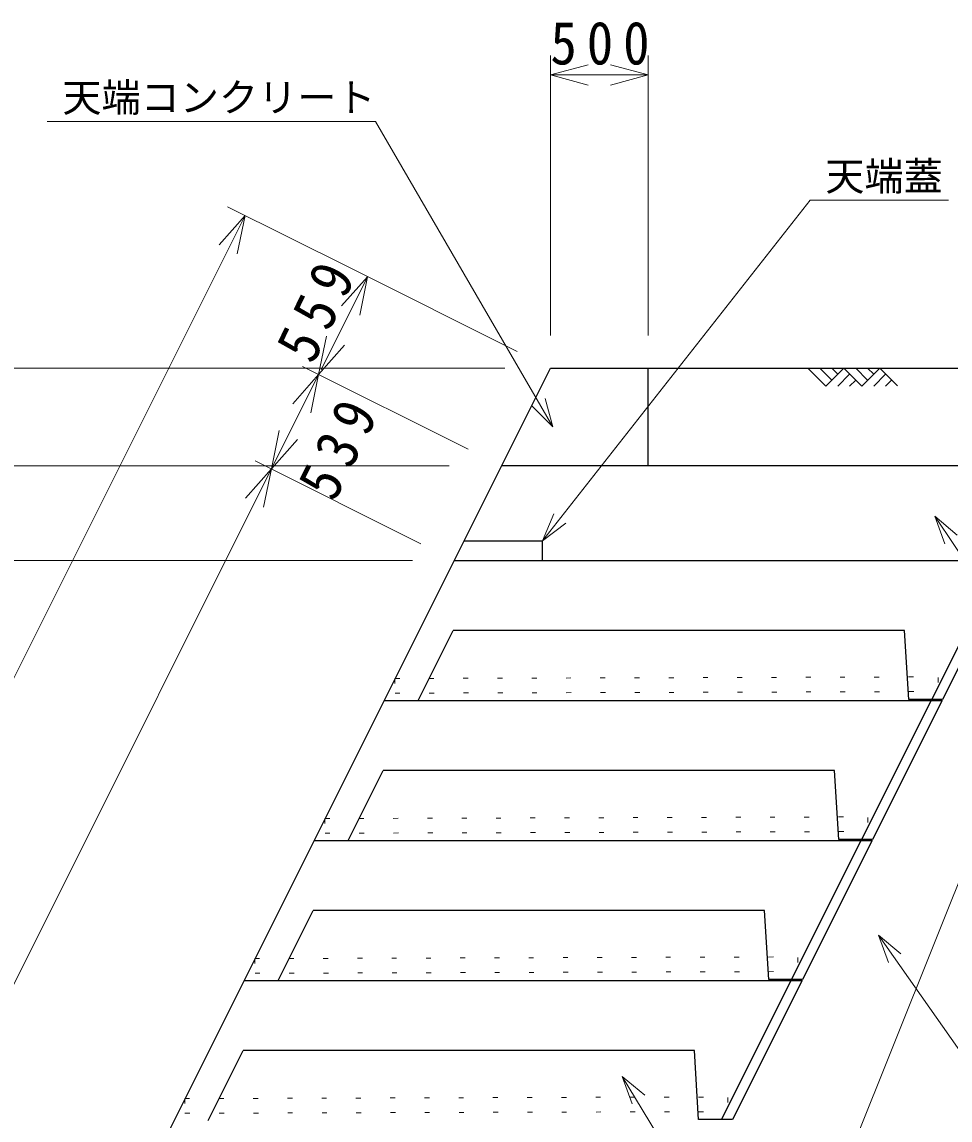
# Model space of a CAD drawing. Units: millimetres, scale not verified. Extents: x 0 to 118900, y 0 to 84100.
# Drawn here: x 53669 to 58410, y 18292 to 23903 of the extents above; entities that cross this region are included whole.
import ezdxf
from ezdxf.enums import TextEntityAlignment as Align

# ---------------------------------------------------------------- set-up
doc = ezdxf.new("R2010")
doc.units = ezdxf.units.MM
doc.header["$LTSCALE"] = 100
doc.linetypes.add('DOTTED', pattern=[1.75, 0.25, -1.5])
for name, color, linetype, lineweight in [('0_2', 7, 'Continuous', 18), ('D-STR-DIM', 4, 'Continuous', 9), ('Defpoints_3', 4, 'Continuous', 9)]:
    doc.layers.add(name, color=color, linetype=linetype, lineweight=lineweight)
doc.styles.add('ＭＳ ゴシック', font='')
doc.styles.get('ＭＳ ゴシック').set_extended_font_data('MS Gothic')

msp = doc.modelspace()

# ---------------------------------------------------------------- linework, layer by layer
at = {"layer": '0_2', "color": 3, "lineweight": 25}
for p, q in [((50868.7, 11134.5), (56368.8, 22134.5)), ((56368.8, 22134.5), (58557.6, 22134.5)), ((56868.8, 21634.5), (56868.8, 22134.5)), ((57684.1, 22134.5), (57775.8, 22042.7)), ((57806.4, 22073.3), (57745.3, 22134.5)), ((57775.8, 22042.7), (57867.6, 22134.5)), ((57805.9, 22134.5), (57836.7, 22103.6)), ((57867.6, 22134.5), (57959.4, 22042.7)), ((57928.5, 22134.5), (57989.4, 22073.6)), ((57959.4, 22042.7), (58051.2, 22134.5)), ((57989.4, 22134.5), (58020.3, 22103.6)), ((58051.2, 22134.5), (58141.9, 22043.6)), ((57836.7, 22042.7), (57897.6, 22103.6)), ((57897.6, 22042.7), (57928.5, 22073.6)), ((58020.3, 22042.7), (58081.2, 22103.6)), ((58081.2, 22042.7), (58112.1, 22073.6)), ((58969.7, 21634.5), (56118.8, 21634.5)), ((58316.9, 20440.5), (58913.8, 21634.5)), ((58969.7, 21634.5), (58372.8, 20440.5)), ((55927.5, 21252.1), (56327.5, 21252.1)), ((56327.5, 21152.1), (56327.5, 21252.1)), ((55877.5, 21152.1), (58728.5, 21152.1)), ((55693.1, 20436.5), (55871.9, 20794.3)), ((58177.5, 20794.3), (55871.9, 20794.3)), ((58199.5, 20440.5), (58177.5, 20794.3)), ((55519.8, 20436.5), (58370.8, 20436.5)), ((55519.8, 20436.5), (55693.1, 20436.5)), ((57959.1, 19725), (58314.9, 20436.5)), ((58370.8, 20436.5), (58015, 19725)), ((58372.8, 20440.5), (58199.5, 20440.5)), ((55335.3, 19721), (55514.2, 20078.8)), ((57819.7, 20078.8), (55514.2, 20078.8)), ((57841.7, 19725), (57819.7, 20078.8)), ((55162, 19721), (58013, 19721)), ((55162, 19721), (55335.3, 19721)), ((57601.3, 19009.4), (57957.1, 19721)), ((58013, 19721), (57657.2, 19009.4)), ((58015, 19725), (57841.7, 19725)), ((54977.5, 19005.4), (55156.4, 19363.2)), ((57461.9, 19363.2), (55156.4, 19363.2)), ((57483.9, 19009.4), (57461.9, 19363.2)), ((54804.2, 19005.4), (57655.2, 19005.4)), ((54804.2, 19005.4), (54977.5, 19005.4)), ((57243.5, 18293.9), (57599.3, 19005.4)), ((57655.2, 19005.4), (57299.4, 18293.9)), ((57657.2, 19009.4), (57483.9, 19009.4)), ((54619.7, 18289.9), (54798.6, 18647.7)), ((57104.1, 18647.7), (54798.6, 18647.7)), ((57126.1, 18293.9), (57104.1, 18647.7)), ((57299.4, 18293.9), (57126.1, 18293.9))]:
    msp.add_line(p, q, dxfattribs=at)
at = {"layer": '0_2', "color": 4, "lineweight": 9}
msp.add_line((59305.1, 21634.5), (54905.1, 10634.5), dxfattribs=at)
at = {"layer": '0_2', "color": 4, "linetype": 'DOTTED', "lineweight": 9}
for p, q in [((55573.6, 20548.1), (58349.1, 20556.6)), ((55573.6, 20548.1), (55573.6, 20473.1)), ((58349.1, 20553.2), (58349.1, 20478.2)), ((55574.9, 20473.1), (58349.1, 20481.6)), ((55215.8, 19832.6), (57991.3, 19841.1)), ((55215.8, 19832.6), (55215.8, 19757.6)), ((57991.3, 19837.7), (57991.3, 19762.7)), ((55217.1, 19757.6), (57991.3, 19766.1)), ((54858, 19117), (57633.5, 19125.5)), ((54858, 19117), (54858, 19042)), ((57633.5, 19122.1), (57633.5, 19047.1)), ((54859.3, 19042), (57633.5, 19050.5)), ((54500.2, 18401.5), (57275.8, 18410)), ((57275.8, 18406.6), (57275.8, 18331.6)), ((54500.2, 18401.5), (54500.2, 18326.5)), ((54501.6, 18326.5), (57275.8, 18335))]:
    msp.add_line(p, q, dxfattribs=at)
at = {"layer": 'D-STR-DIM'}
for p, q in [((53797.1, 23394.5), (55475.1, 23394.5)), ((56381.6, 21834.8), (55475.1, 23394.5)), ((56327.5, 21252.1), (57695.3, 22991.8)), ((57695.3, 22991.8), (58402.8, 22991.8)), ((56381.6, 21834.8), (56342.4, 21979.5)), ((56381.6, 21834.8), (56275.3, 21940.5)), ((56327.5, 21252.1), (56386.6, 21390)), ((56327.5, 21252.1), (56447.6, 21342)), ((59114.9, 20209.8), (58332.6, 21377)), ((58332.6, 21377), (58447.7, 21280.8)), ((58332.6, 21377), (58384.1, 21236.1)), ((58044.6, 19237.2), (58096.1, 19096.3)), ((58044.6, 19237.2), (58159.7, 19140.9)), ((58524.6, 18554.1), (58044.6, 19237.2)), ((56735.3, 18515.1), (56786.8, 18374.2)), ((56735.3, 18515.1), (56850.4, 18418.8)), ((57732, 16872.9), (56735.3, 18515.1))]:
    msp.add_line(p, q, dxfattribs=at)
at = {"layer": 'Defpoints_3'}
for p, q in [((56368.8, 23732.5), (56368.8, 22301.6)), ((56368.8, 23632.5), (56561.9, 23684.2)), ((56868.8, 23632.5), (56675.6, 23684.2)), ((56868.8, 23732.5), (56868.8, 22301.6)), ((56368.8, 23632.5), (56868.8, 23632.5)), ((56368.8, 23632.5), (56561.9, 23580.7)), ((56868.8, 23632.5), (56675.6, 23580.7)), ((54718.9, 22959.4), (55345, 22646.4)), ((49308.3, 11914.7), (54808.4, 22914.7)), ((54808.4, 22914.7), (54675.7, 22765.1)), ((54808.4, 22914.7), (54768.3, 22718.8)), ((55345, 22646.4), (56198.5, 22219.6)), ((55196.6, 22126), (55434.5, 22601.6)), ((55434.5, 22601.6), (55301.8, 22452)), ((55434.5, 22601.6), (55394.4, 22405.7)), ((55184.5, 22101.6), (55224.6, 22297.6)), ((55184.5, 22101.6), (55317.1, 22251.3)), ((47942.6, 22134.5), (56135, 22134.5)), ((55101.5, 22143.1), (55948.5, 21719.6)), ((49934.4, 11601.6), (55184.5, 22101.6)), ((55184.5, 22101.6), (55051.8, 21952)), ((55184.5, 22101.6), (55144.4, 21905.7)), ((54943.2, 21619.2), (54983.3, 21815.2)), ((54943.2, 21619.2), (55075.9, 21768.9)), ((54860.3, 21660.7), (55707.3, 21237.2)), ((48642.6, 21634.5), (55852, 21634.5)), ((54943.2, 21619.2), (54810.5, 21469.6)), ((54943.2, 21619.2), (54903.1, 21423.3)), ((54943.2, 21619.2), (54903.1, 21423.3)), ((48642.6, 21152.1), (55663.3, 21152.1))]:
    msp.add_line(p, q, dxfattribs=at)

# ---------------------------------------------------------------- texts
at = {"layer": 'D-STR-DIM', "style": 'ＭＳ ゴシック'}
for s, p in [('天端コンクリート', (53875.1, 23400.6)), ('天端蓋', (57773.3, 22997.9))]:
    msp.add_text(s, height=146.6, dxfattribs=at).set_placement(p, align=Align.BOTTOM_LEFT)
at = {"layer": 'Defpoints_3', "color": 7, "insert": (56368.8, 23682.5), "char_height": 219.9, "attachment_point": 7, "style": 'ＭＳ ゴシック'}
msp.add_mtext('\\T1.38;\\W0.9;500', dxfattribs=at)
at = {"layer": 'Defpoints_3', "color": 7, "char_height": 219.9, "attachment_point": 7, "style": 'ＭＳ ゴシック'}
for s, insert, rotation in [('\\T1.38;\\W0.9;559', (55158.8, 22146.7), 64.182), ('\\T1.38;\\W0.9;539', (55268.1, 21444), 63.435)]:
    msp.add_mtext(s, dxfattribs=dict(at, insert=insert, rotation=rotation))

doc.saveas('drawing.dxf')
